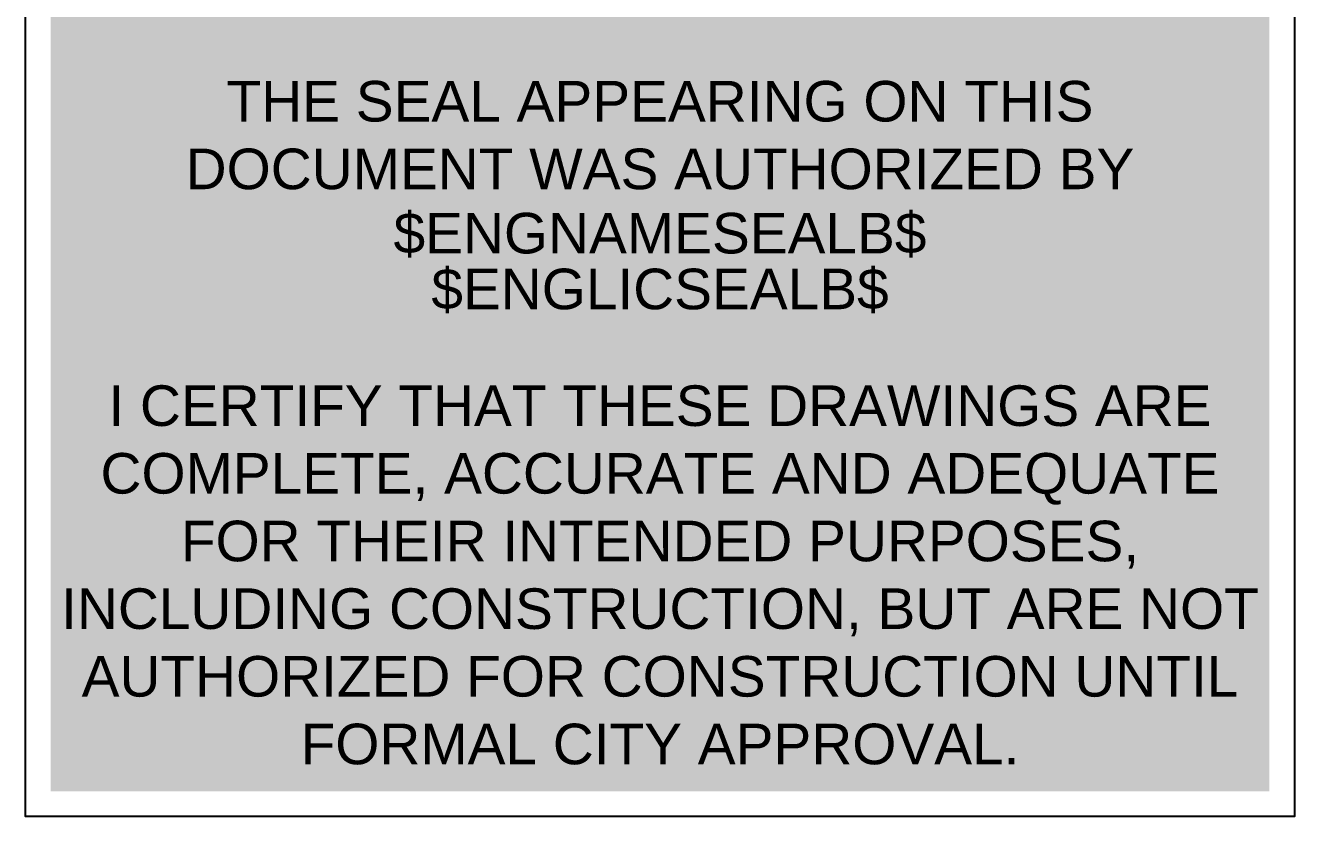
# Model space of a CAD drawing. Extents: x 0 to 2.5, y 0 to 3.3.
# Drawn here: x 0 to 2.5, y 0 to 1.56 of the extents above; entities that cross this region are included whole.
import ezdxf
from ezdxf.enums import TextEntityAlignment as Align

# ---------------------------------------------------------------- set-up
doc = ezdxf.new("R2010")
doc.units = 0
doc.header["$LTSCALE"] = 0.01
doc.header["$MEASUREMENT"] = 0
doc.layers.get('0').update_dxf_attribs({"color": 4, "lineweight": 20})
doc.layers.add('G-NPLT', color=252, linetype='Continuous', lineweight=20, plot=False)
doc.styles.add('COA', font='arial.ttf')

msp = doc.modelspace()

# ---------------------------------------------------------------- hatches: boundary and pattern name
at = {"linetype": 'ByBlock', "lineweight": -2, "true_color": 0xffffff, "transparency": 16777216}
h = msp.add_hatch(color=7, dxfattribs=at)
h.dxf.hatch_style = 1
edge = h.paths.add_edge_path()
edge.add_line((2.45, 3.25), (0.05, 3.25))
edge.add_line((2.45, 0.05), (2.45, 3.25))
edge.add_line((0.05, 0.05), (2.45, 0.05))
edge.add_line((0.05, 3.25), (0.05, 0.05))

# ---------------------------------------------------------------- linework, layer by layer
at = {"layer": 'G-NPLT', "color": 0, "linetype": 'ByBlock', "lineweight": -2, "transparency": 16777216}
msp.add_lwpolyline([(0, 3.3), (2.5, 3.3), (2.5, 0), (0, 0)], close=True, dxfattribs=at)

# ---------------------------------------------------------------- texts
at = {"color": 0, "linetype": 'ByBlock', "lineweight": -2, "transparency": 16777216, "insert": (1.25, 1.45), "char_height": 0.08, "attachment_point": 2, "style": 'COA'}
msp.add_mtext('THE SEAL APPEARING ON THIS \\PDOCUMENT WAS AUTHORIZED BY', dxfattribs=at)
at = {"color": 0, "linetype": 'ByBlock', "lineweight": -2, "transparency": 16777216, "insert": (1.25, 0.85), "char_height": 0.08, "attachment_point": 2, "style": 'COA'}
msp.add_mtext_dynamic_manual_height_columns('I CERTIFY THAT THESE DRAWINGS ARE COMPLETE, ACCURATE AND ADEQUATE FOR THEIR INTENDED PURPOSES, INCLUDING CONSTRUCTION, BUT ARE NOT AUTHORIZED FOR CONSTRUCTION UNTIL FORMAL CITY APPROVAL.', width=2.387318, gutter_width=1, heights=[0], dxfattribs=at)
at = {"color": 0, "transparency": 16777216, "style": 'COA'}
for tag, text, p in [('$ENGNAMESEALB$', '####', (1.25, 1.15)), ('$ENGLICSEALB$', 'LIC. # ####', (1.25, 1.04))]:
    msp.add_attdef(tag, text=text, height=0.08, dxfattribs=at).set_placement(p, align=Align.MIDDLE_CENTER)

doc.saveas('drawing.dxf')
